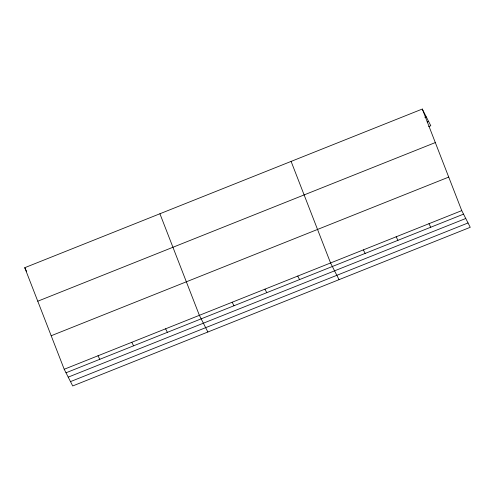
<?xml version="1.0" encoding="UTF-8"?>
<svg xmlns="http://www.w3.org/2000/svg" width="495" height="495" viewBox="0 0 495 495"><rect width="100%" height="100%" fill="white"/><g stroke="black" fill="none" stroke-linecap="round" stroke-linejoin="round"><path stroke-width="0.74" d="M422.291 109.049L461.748 210.616L470.25 227.298L72.709 385.952L64.208 369.264L24.75 267.702L422.291 109.049L430.792 125.736L428.651 126.59M424.871 117.488L426.3 116.919M427.154 121.962L428.577 121.393M37.769 301.214L435.309 142.566M51.189 335.746L448.724 177.099M64.208 369.264L461.748 210.616M66.008 372.791L463.543 214.143M68.217 377.134L465.758 218.487M70.5 381.608L468.035 222.96M428.948 223.703L430.749 227.23M396.155 236.789L397.949 240.322M363.355 249.882L365.155 253.409M339.063 279.656L330.561 262.969L291.103 161.407M297.761 276.055L299.562 279.588M264.967 289.148L266.762 292.675M232.167 302.235L233.968 305.762M207.875 332.009L199.374 315.321L159.916 213.76M165.584 328.81L167.378 332.337M131.788 342.293L133.588 345.819M97.998 355.781L99.798 359.308M24.75 267.702L26.551 271.229"/></g></svg>
